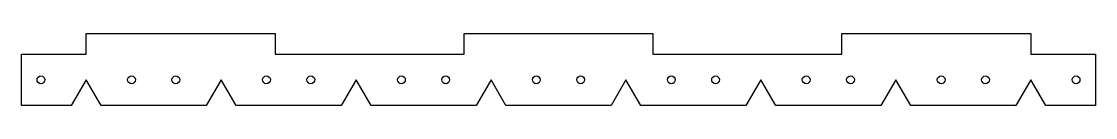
# Model space of a CAD drawing. Header units: millimetres. Extents: x 25 to 191, y -26 to -14.
import ezdxf

# ---------------------------------------------------------------- set-up
doc = ezdxf.new("R2010")
doc.units = ezdxf.units.MM
doc.layers.get('0').update_dxf_attribs({"linetype": 'CONTINUOUS'})

msp = doc.modelspace()

# ---------------------------------------------------------------- linework, layer by layer
msp.add_lwpolyline([(162.37, -25.7), (160.06, -21.7), (157.75, -25.7), (141.52, -25.7), (139.21, -21.7), (136.9, -25.7), (120.68, -25.7), (118.37, -21.7), (116.06, -25.7), (99.84, -25.7), (97.53, -21.7), (95.22, -25.7), (79, -25.7), (76.69, -21.7), (74.38, -25.7), (58.15, -25.7), (55.84, -21.7), (53.53, -25.7), (37.31, -25.7), (35, -21.7), (32.69, -25.7), (25, -25.7), (25, -17.7), (35, -17.7), (35, -14.5), (64.18, -14.5), (64.18, -17.7), (93.36, -17.7), (93.36, -14.5), (122.54, -14.5), (122.54, -17.7), (151.72, -17.7), (151.72, -14.5), (180.9, -14.5), (180.9, -17.7), (190.9, -17.7), (190.9, -25.7), (183.21, -25.7), (180.9, -21.7), (178.59, -25.7)], close=True)
for centre in [(28, -21.7), (42, -21.7), (48.84, -21.7), (62.84, -21.7), (69.69, -21.7), (83.69, -21.7), (90.53, -21.7), (104.53, -21.7), (111.37, -21.7), (125.37, -21.7), (132.21, -21.7), (146.21, -21.7), (153.06, -21.7), (167.06, -21.7), (173.9, -21.7), (187.9, -21.7)]:
    msp.add_circle(centre, 0.6)

doc.saveas('drawing.dxf')
